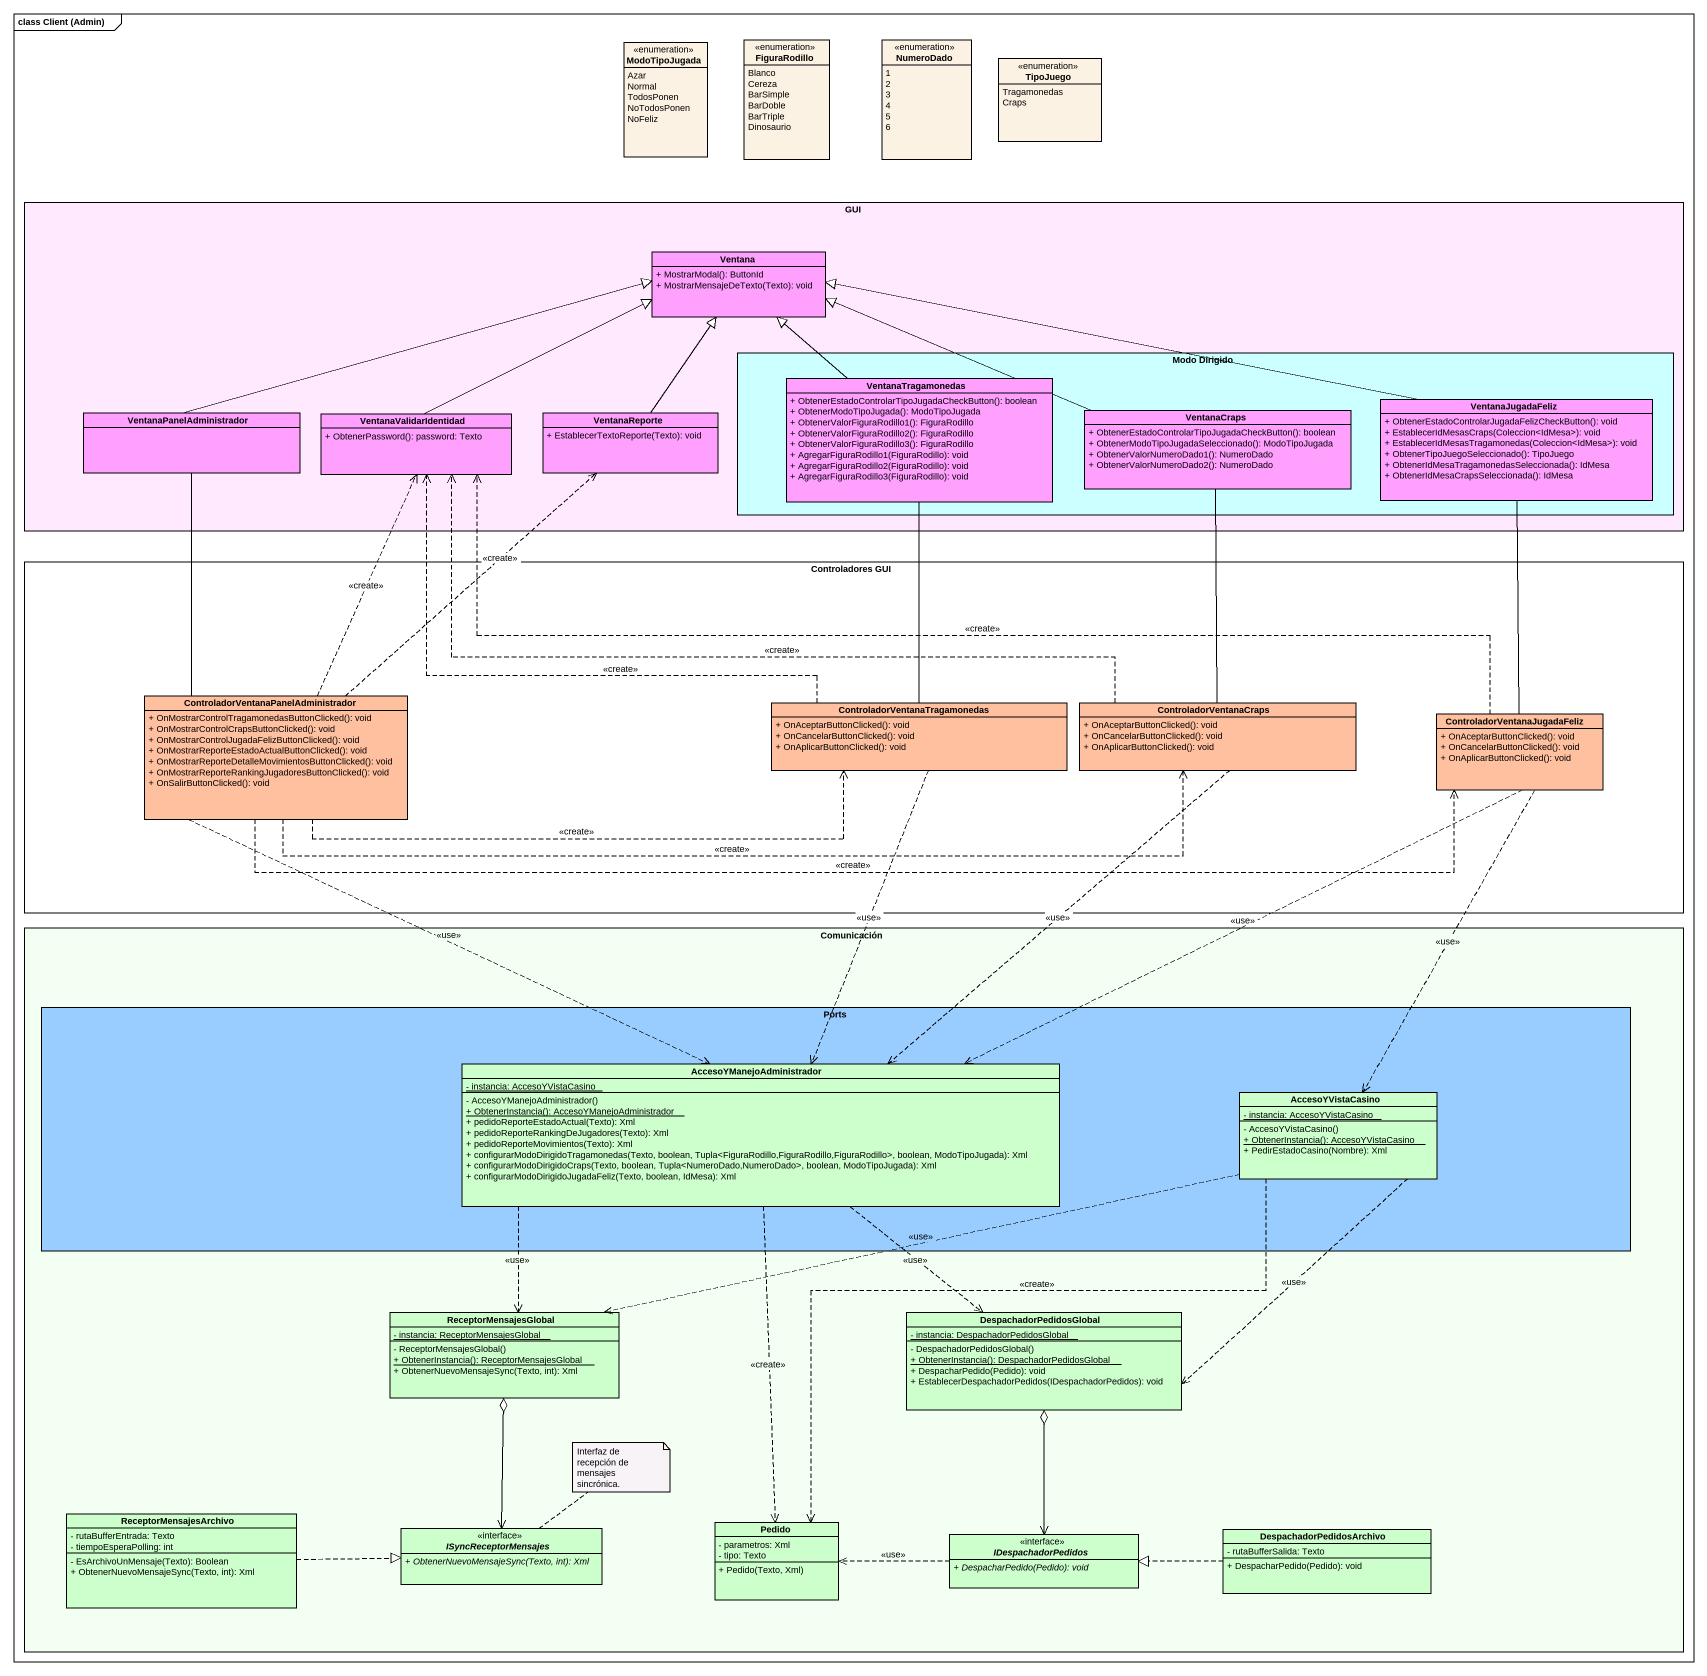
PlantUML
@startuml
mainframe class Client (Admin)
hide circle
hide empty members
skinparam classAttributeIconSize 0
enum ModoTipoJugada {
  Azar
  Normal
  TodosPonen
  NoTodosPonen
  NoFeliz
}
enum FiguraRodillo #FCF2E3 {
  Blanco
  Cereza
  BarSimple
  BarDoble
  BarTriple
  Dinosaurio
}
enum NumeroDado {
  1
  2
  3
  4
  5
  6
}
enum TipoJuego {
  Tragamonedas
  Craps
}
rectangle GUI #FFE9FF {
  class Ventana #FFA0FF {
    + MostrarModal(): ButtonId
    + MostrarMensajeDeTexto(Texto): void
  }
  rectangle "Modo Dirigido" as Modo_Dirigido #CCFFFF {
    class VentanaTragamonedas #FFA0FF {
      + ObtenerEstadoControlarTipoJugadaCheckButton(): boolean
      + ObtenerModoTipoJugada(): ModoTipoJugada
      + ObtenerValorFiguraRodillo1(): FiguraRodillo
      + ObtenerValorFiguraRodillo2(): FiguraRodillo
      + ObtenerValorFiguraRodillo3(): FiguraRodillo
      + AgregarFiguraRodillo1(FiguraRodillo): void
      + AgregarFiguraRodillo2(FiguraRodillo): void
      + AgregarFiguraRodillo3(FiguraRodillo): void
    }
    class VentanaCraps #FFA0FF {
      + ObtenerEstadoControlarTipoJugadaCheckButton(): boolean
      + ObtenerModoTipoJugadaSeleccionado(): ModoTipoJugada
      + ObtenerValorNumeroDado1(): NumeroDado
      + ObtenerValorNumeroDado2(): NumeroDado
    }
    class VentanaJugadaFeliz #FFA0FF {
      + ObtenerEstadoControlarJugadaFelizCheckButton(): void
      + EstablecerIdMesasCraps(Coleccion<IdMesa>): void
      + EstablecerIdMesasTragamonedas(Coleccion<IdMesa>): void
      + ObtenerTipoJuegoSeleccionado(): TipoJuego
      + ObtenerIdMesaTragamonedasSeleccionada(): IdMesa
      + ObtenerIdMesaCrapsSeleccionada(): IdMesa
    }
  }
  class VentanaPanelAdministrador #FFA0FF
  class VentanaReporte #FFA0FF {
    + EstablecerTextoReporte(Texto): void
  }
  class VentanaValidarIdentidad #FFA0FF {
    + ObtenerPassword(): password: Texto
  }
}
rectangle "Controladores GUI" as Controladores_GUI {
  class "ControladorVentanaPanelAdministrador" as ControladorVentanaPanelAdmin #FFC0A0 {
    + OnMostrarControlTragamonedasButtonClicked(): void
    + OnMostrarControlCrapsButtonClicked(): void
    + OnMostrarControlJugadaFelizButtonClicked(): void
    + OnMostrarReporteEstadoActualButtonClicked(): void
    + OnMostrarReporteDetalleMovimientosButtonClicked(): void
    + OnMostrarReporteRankingJugadoresButtonClicked(): void
    + OnSalirButtonClicked(): void
  }
  class "ControladorVentanaTragamonedas" as ControladorVentanaTragamoned #FFC0A0 {
    + OnAceptarButtonClicked(): void
    + OnCancelarButtonClicked(): void
    + OnAplicarButtonClicked(): void
  }
  class ControladorVentanaCraps #FFC0A0 {
    + OnAceptarButtonClicked(): void
    + OnCancelarButtonClicked(): void
    + OnAplicarButtonClicked(): void
  }
  class "ControladorVentanaJugadaFeliz" as ControladorVentanaJugadaFeli #FFC0A0 {
    + OnAceptarButtonClicked(): void
    + OnCancelarButtonClicked(): void
    + OnAplicarButtonClicked(): void
  }
}
rectangle Comunicación #F2FFF2 {
  rectangle Ports #99CCFF {
    class AccesoYManejoAdministrador #CCFFCC {
      {static} - instancia: AccesoYVistaCasino
      - AccesoYManejoAdministrador()
      {static} + ObtenerInstancia(): AccesoYManejoAdministrador
      + pedidoReporteEstadoActual(Texto): Xml
      + pedidoReporteRankingDeJugadores(Texto): Xml
      + pedidoReporteMovimientos(Texto): Xml
      + configurarModoDirigidoTragamonedas(Texto, boolean, Tupla<FiguraRodillo,FiguraRodillo,FiguraRodillo>, boolean, ModoTipoJugada): Xml
      + configurarModoDirigidoCraps(Texto, boolean, Tupla<NumeroDado,NumeroDado>, boolean, ModoTipoJugada): Xml
      + configurarModoDirigidoJugadaFeliz(Texto, boolean, IdMesa): Xml
    }
    class AccesoYVistaCasino #CCFFCC {
      {static} - instancia: AccesoYVistaCasino
      - AccesoYVistaCasino()
      {static} + ObtenerInstancia(): AccesoYVistaCasino
      + PedirEstadoCasino(Nombre): Xml
    }
  }
  class ReceptorMensajesGlobal #CCFFCC {
    {static} - instancia: ReceptorMensajesGlobal
    - ReceptorMensajesGlobal()
    {static} + ObtenerInstancia(): ReceptorMensajesGlobal
    + ObtenerNuevoMensajeSync(Texto, int): Xml
  }
  class DespachadorPedidosGlobal #CCFFCC {
    {static} - instancia: DespachadorPedidosGlobal
    - DespachadorPedidosGlobal()
    {static} + ObtenerInstancia(): DespachadorPedidosGlobal
    + DespacharPedido(Pedido): void
    + EstablecerDespachadorPedidos(IDespachadorPedidos): void
  }
  class ReceptorMensajesArchivo #CCFFCC {
    - rutaBufferEntrada: Texto
    - tiempoEsperaPolling: int
    - EsArchivoUnMensaje(Texto): Boolean
    + ObtenerNuevoMensajeSync(Texto, int): Xml
  }
  abstract class ISyncReceptorMensajes <<interface>> #CCFFCC {
    {abstract} + ObtenerNuevoMensajeSync(Texto, int): Xml
  }
  class Pedido #CCFFCC {
    - parametros: Xml
    - tipo: Texto
    + Pedido(Texto, Xml)
  }
  abstract class IDespachadorPedidos <<interface>> #CCFFCC {
    {abstract} + DespacharPedido(Pedido): void
  }
  class DespachadorPedidosArchivo #CCFFCC {
    - rutaBufferSalida: Texto
    + DespacharPedido(Pedido): void
  }
}
VentanaPanelAdministrador -right-|> Ventana
VentanaReporte -up-|> Ventana
VentanaTragamonedas -up-|> Ventana
VentanaCraps -left-|> Ventana
VentanaJugadaFeliz -left-|> Ventana
VentanaValidarIdentidad -right-|> Ventana
ControladorVentanaPanelAdmin -up- VentanaPanelAdministrador
ControladorVentanaPanelAdmin .up.> VentanaReporte : <<create>>
ControladorVentanaPanelAdmin .up.> VentanaValidarIdentidad : <<create>>
ControladorVentanaPanelAdmin .right.> ControladorVentanaTragamoned : <<create>>
ControladorVentanaPanelAdmin .right.> ControladorVentanaCraps : <<create>>
ControladorVentanaPanelAdmin .right.> ControladorVentanaJugadaFeli : <<create>>
ControladorVentanaPanelAdmin ..> AccesoYManejoAdministrador : <<use>>
ControladorVentanaTragamoned -up- VentanaTragamonedas
ControladorVentanaTragamoned .left.> VentanaValidarIdentidad : <<create>>
ControladorVentanaTragamoned ..> AccesoYManejoAdministrador : <<use>>
ControladorVentanaCraps -up- VentanaCraps
ControladorVentanaCraps .left.> VentanaValidarIdentidad : <<create>>
ControladorVentanaCraps ..> AccesoYManejoAdministrador : <<use>>
ControladorVentanaJugadaFeli -up- VentanaJugadaFeliz
ControladorVentanaJugadaFeli .left.> VentanaValidarIdentidad : <<create>>
ControladorVentanaJugadaFeli .left.> AccesoYManejoAdministrador : <<use>>
ControladorVentanaJugadaFeli ..> AccesoYVistaCasino : <<use>>
AccesoYManejoAdministrador ..> ReceptorMensajesGlobal : <<use>>
AccesoYManejoAdministrador ..> DespachadorPedidosGlobal : <<use>>
AccesoYManejoAdministrador ..> Pedido : <<create>>
AccesoYVistaCasino .left.> ReceptorMensajesGlobal : <<use>>
AccesoYVistaCasino ..> DespachadorPedidosGlobal : <<use>>
AccesoYVistaCasino ..> Pedido : <<create>>
ReceptorMensajesArchivo .right.|> ISyncReceptorMensajes
ISyncReceptorMensajes <-up-o ReceptorMensajesGlobal
IDespachadorPedidos <-up-o DespachadorPedidosGlobal
IDespachadorPedidos .left.> Pedido : <<use>>
DespachadorPedidosArchivo .left.|> IDespachadorPedidos
note top of ISyncReceptorMensajes : Interfaz de recepción de mensajes sincrónica.
@enduml
